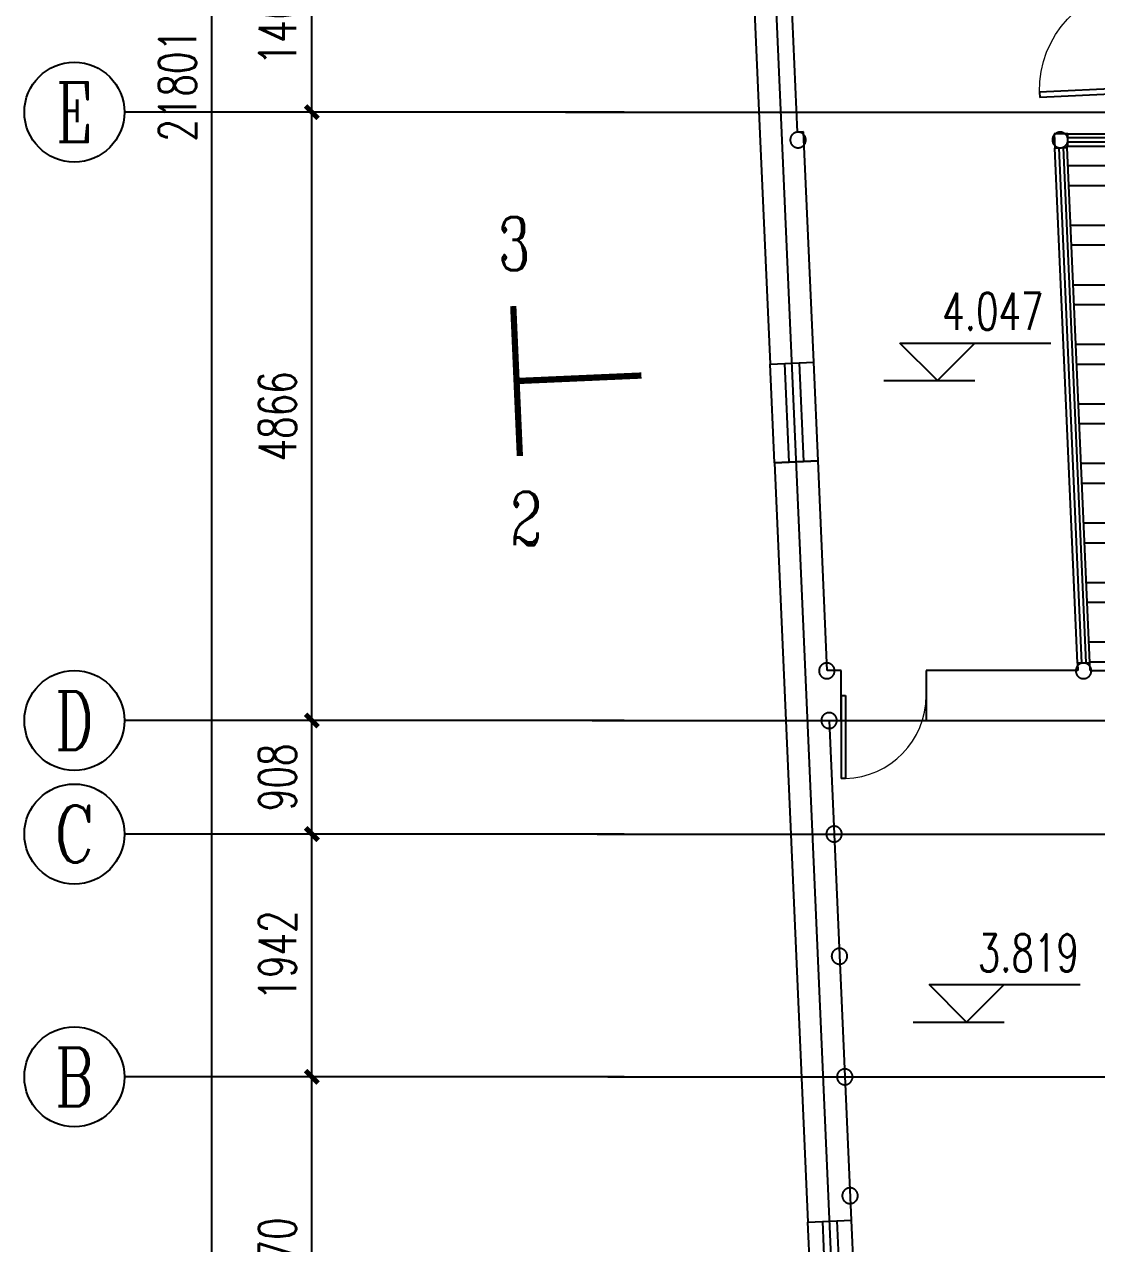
# Model space of a CAD drawing. Extents: x -20250 to 331240, y -699 to 63168.
# Drawn here: x 100229 to 108808, y 36273 to 46025 of the extents above; entities that cross this region are included whole.
import ezdxf
from ezdxf.enums import TextEntityAlignment as Align

# ---------------------------------------------------------------- set-up
doc = ezdxf.new("R2010")
doc.units = 0
doc.header["$LTSCALE"] = 1000
doc.header["$MEASUREMENT"] = 0
for name, color, linetype in [('AXIS', 3, 'Continuous'), ('AXIS_TEXT', 7, 'Continuous'), ('DIM_ELEV', 3, 'Continuous'), ('DIM_SYMB', 3, 'Continuous'), ('DOTE', 1, 'Continuous'), ('PUB_HATCH', 8, 'Continuous'), ('PUB_TEXT', 7, 'Continuous'), ('WALL', 9, 'Continuous'), ('WINDOW', 4, 'Continuous'), ('柱子', 9, 'Continuous')]:
    doc.layers.add(name, color=color, linetype=linetype)
doc.styles.add('_TCH_AXIS', font='COMPLEX', dxfattribs={"bigfont": 'GBCBIG'})
doc.styles.add('_TCH_DIM', font='SIMPLEX', dxfattribs={"bigfont": 'GBCBIG'})
doc.styles.add('_TCH_DIM_T3', font='SIMPLEX', dxfattribs={"width": 0.705882, "bigfont": 'GBCBIG'})
doc.styles.add('_TCH_LABEL', font='COMPLEX', dxfattribs={"bigfont": 'GBCBIG'})
doc.styles.add('COMPLEX', font='COMPLEX')
doc.dimstyles.new('_TCH_ARCH&&100', dxfattribs={"dimtxt": 297.5, "dimasz": 100, "dimexe": 250, "dimexo": 300, "dimgap": 126.25, "dimtad": 1, "dimdec": 0, "dimzin": 0, "dimdsep": 46, "dimtxsty": '_TCH_DIM_T3', "dimblk": 'ARCHTICK', "dimcen": 0.09, "dimclrt": 7, "dimazin": 2, "dimtfac": 1, "dimtdec": 0, "dimtix": 1, "dimtmove": 2, "dimatfit": 3, "dimfxl": 1, "dimtolj": 1, "dimtzin": 0, "dimarcsym": 0})

# ---------------------------------------------------------------- blocks, each defined once
blk = doc.blocks.new('_ArchTick')
at = {"color": 0, "linetype": 'ByBlock', "const_width": 0.4}
blk.add_lwpolyline([(-0.5, -0.5), (0.5, 0.5)], dxfattribs=at)
blk = doc.blocks.new('*D177')
at = {"layer": 'AXIS', "color": 0, "lineweight": -2, "transparency": 16777216}
for p, q in [((104729.2, 37606.6), (102279.2, 37606.6)), ((102529.2, 34636.9), (102529.2, 37606.6)), ((104729.2, 34636.9), (102279.2, 34636.9))]:
    blk.add_line(p, q, dxfattribs=at)
at = {"layer": 'Defpoints', "color": 0, "transparency": 16777216}
for p in [(102529.2, 37606.6), (105029.2, 37606.6), (105029.2, 34636.9)]:
    blk.add_point(p, dxfattribs=at)
at = {"layer": 'AXIS', "color": 0, "lineweight": -2, "transparency": 16777216, "xscale": 100, "yscale": 100, "zscale": 100}
for p, rotation in [((102529.2, 37606.6), 90), ((102529.2, 34636.9), 270)]:
    blk.add_blockref('_ArchTick', p, dxfattribs=dict(at, rotation=rotation))
at = {"layer": 'AXIS', "color": 7, "transparency": 16777216, "insert": (102254.2, 36121.7), "char_height": 297.5, "attachment_point": 5, "rotation": 90, "style": '_TCH_DIM_T3'}
blk.add_mtext('\\A1;2970', dxfattribs=at)
blk = doc.blocks.new('*D178')
at = {"layer": 'AXIS', "color": 0, "lineweight": -2, "transparency": 16777216}
for p, q in [((104729.2, 39549), (102279.2, 39549)), ((102529.2, 37606.6), (102529.2, 39549)), ((104729.2, 37606.6), (102279.2, 37606.6))]:
    blk.add_line(p, q, dxfattribs=at)
at = {"layer": 'Defpoints', "color": 0, "transparency": 16777216}
for p in [(102529.2, 39549), (105029.2, 39549), (105029.2, 37606.6)]:
    blk.add_point(p, dxfattribs=at)
at = {"layer": 'AXIS', "color": 0, "lineweight": -2, "transparency": 16777216, "xscale": 100, "yscale": 100, "zscale": 100}
for p, rotation in [((102529.2, 39549), 90), ((102529.2, 37606.6), 270)]:
    blk.add_blockref('_ArchTick', p, dxfattribs=dict(at, rotation=rotation))
at = {"layer": 'AXIS', "color": 7, "transparency": 16777216, "insert": (102254.2, 38577.8), "char_height": 297.5, "attachment_point": 5, "rotation": 90, "style": '_TCH_DIM_T3'}
blk.add_mtext('\\A1;1942', dxfattribs=at)
blk = doc.blocks.new('*D179')
at = {"layer": 'AXIS', "color": 0, "lineweight": -2, "transparency": 16777216}
for p, q in [((104729.2, 40456.7), (102279.2, 40456.7)), ((102529.2, 39549), (102529.2, 40456.7)), ((104729.2, 39549), (102279.2, 39549))]:
    blk.add_line(p, q, dxfattribs=at)
at = {"layer": 'Defpoints', "color": 0, "transparency": 16777216}
for p in [(102529.2, 40456.7), (105029.2, 40456.7), (105029.2, 39549)]:
    blk.add_point(p, dxfattribs=at)
at = {"layer": 'AXIS', "color": 0, "lineweight": -2, "transparency": 16777216, "xscale": 100, "yscale": 100, "zscale": 100}
for p, rotation in [((102529.2, 40456.7), 90), ((102529.2, 39549), 270)]:
    blk.add_blockref('_ArchTick', p, dxfattribs=dict(at, rotation=rotation))
at = {"layer": 'AXIS', "color": 7, "transparency": 16777216, "insert": (102254.2, 40002.8), "char_height": 297.5, "attachment_point": 5, "rotation": 90, "style": '_TCH_DIM_T3'}
blk.add_mtext('\\A1;908', dxfattribs=at)
blk = doc.blocks.new('*D180')
at = {"layer": 'AXIS', "color": 0, "lineweight": -2, "transparency": 16777216}
for p, q in [((104729.2, 45322.7), (102279.2, 45322.7)), ((102529.2, 40456.7), (102529.2, 45322.7)), ((104729.2, 40456.7), (102279.2, 40456.7))]:
    blk.add_line(p, q, dxfattribs=at)
at = {"layer": 'Defpoints', "color": 0, "transparency": 16777216}
for p in [(102529.2, 45322.7), (105029.2, 45322.7), (105029.2, 40456.7)]:
    blk.add_point(p, dxfattribs=at)
at = {"layer": 'AXIS', "color": 0, "lineweight": -2, "transparency": 16777216, "xscale": 100, "yscale": 100, "zscale": 100}
for p, rotation in [((102529.2, 45322.7), 90), ((102529.2, 40456.7), 270)]:
    blk.add_blockref('_ArchTick', p, dxfattribs=dict(at, rotation=rotation))
at = {"layer": 'AXIS', "color": 7, "transparency": 16777216, "insert": (102254.2, 42889.7), "char_height": 297.5, "attachment_point": 5, "rotation": 90, "style": '_TCH_DIM_T3'}
blk.add_mtext('\\A1;4866', dxfattribs=at)
blk = doc.blocks.new('*D181')
at = {"layer": 'AXIS', "color": 0, "lineweight": -2, "transparency": 16777216}
for p, q in [((104729.2, 46791.6), (102279.2, 46791.6)), ((102529.2, 45322.7), (102529.2, 46791.6)), ((104729.2, 45322.7), (102279.2, 45322.7))]:
    blk.add_line(p, q, dxfattribs=at)
at = {"layer": 'Defpoints', "color": 0, "transparency": 16777216}
for p in [(102529.2, 46791.6), (105029.2, 46791.6), (105029.2, 45322.7)]:
    blk.add_point(p, dxfattribs=at)
at = {"layer": 'AXIS', "color": 0, "lineweight": -2, "transparency": 16777216, "xscale": 100, "yscale": 100, "zscale": 100}
for p, rotation in [((102529.2, 46791.6), 90), ((102529.2, 45322.7), 270)]:
    blk.add_blockref('_ArchTick', p, dxfattribs=dict(at, rotation=rotation))
at = {"layer": 'AXIS', "color": 7, "transparency": 16777216, "insert": (102254.2, 46057.1), "char_height": 297.5, "attachment_point": 5, "rotation": 90, "style": '_TCH_DIM_T3'}
blk.add_mtext('\\A1;1469', dxfattribs=at)
blk = doc.blocks.new('*D186')
at = {"layer": 'AXIS', "color": 0, "lineweight": -2, "transparency": 16777216}
for p, q in [((104729.2, 56437.5), (101479.2, 56437.5)), ((101729.2, 34636.9), (101729.2, 56437.5)), ((104729.2, 34636.9), (101479.2, 34636.9))]:
    blk.add_line(p, q, dxfattribs=at)
at = {"layer": 'Defpoints', "color": 0, "transparency": 16777216}
for p in [(101729.2, 56437.5), (105029.2, 56437.5), (105029.2, 34636.9)]:
    blk.add_point(p, dxfattribs=at)
at = {"layer": 'AXIS', "color": 0, "lineweight": -2, "transparency": 16777216, "xscale": 100, "yscale": 100, "zscale": 100}
for p, rotation in [((101729.2, 56437.5), 90), ((101729.2, 34636.9), 270)]:
    blk.add_blockref('_ArchTick', p, dxfattribs=dict(at, rotation=rotation))
at = {"layer": 'AXIS', "color": 7, "transparency": 16777216, "insert": (101454.2, 45537.2), "char_height": 297.5, "attachment_point": 5, "rotation": 90, "style": '_TCH_DIM_T3'}
blk.add_mtext('\\A1;21801', dxfattribs=at)
blk = doc.blocks.new('$TCHSYS$WIN2D')
for p, q in [((-0.5, 0.5), (0.5, 0.5)), ((-0.5, 0.5), (-0.5, -0.5)), ((0.5, 0.5), (0.5, -0.5)), ((0.5, 0.1667), (-0.5, 0.1667)), ((0.5, -0.1667), (-0.5, -0.1667)), ((-0.5, -0.5), (0.5, -0.5))]:
    blk.add_line(p, q)
blk = doc.blocks.new('$DorLib2D$00000001')
for p, q in [((0.45, 0.975), (0.5, 0.975)), ((0.45, 0), (0.45, 0.975)), ((0.5, 0), (0.5, 0.975)), ((0.5, 0), (0.45, 0))]:
    blk.add_line(p, q)
at = {"lineweight": 13}
blk.add_arc((0.475, 0), 0.975, 91.4693, 180, dxfattribs=at)
blk = doc.blocks.new('_AXISO')
blk.add_circle((0, 0), 0.5)
at = {"layer": 'AXIS_TEXT', "style": 'COMPLEX', "width": 1.041667}
blk.add_attdef('A', text='', height=0.56, dxfattribs=at).set_placement((-0.25, -0.28), (0.25, -0.28), align=Align.FIT)

msp = doc.modelspace()

# ---------------------------------------------------------------- hatches: boundary and pattern name
at = {"layer": 'PUB_HATCH'}
h = msp.add_hatch(dxfattribs=at)
h.set_pattern_fill('ANSI32', color=256, scale=100, angle=-45, style=0)
h.set_pattern_definition([(0, (-82879.8, 80613.8), (-3e-14, 476.25), []), (0, (-82721.06, 80455.03), (-3e-14, 476.25), [])])
h.paths.add_polyline_path([(109562.2, 45049.8), (109256.6, 45049.8), (109247.4, 45049.8), (109131.6, 45049.8), (108579.1, 45049.8), (108572.8, 45049.8), (108573.2, 45040.4), (108754.9, 40919.2), (108756.3, 40888.4), (108760.2, 40881.6), (108763.6, 40873), (108765.7, 40863.9), (108766.3, 40855.9), (109005, 40855.9), (109005, 40955.9), (108970.7, 41938.3), (109699.1, 41938.3), (109699.3, 41940.5)])

# ---------------------------------------------------------------- linework, layer by layer
at = {"layer": 'AXIS'}
for p, q in [((105029.2, 45322.7), (101029.2, 45322.7)), ((105029.2, 40456.7), (101029.2, 40456.7)), ((105029.2, 39549), (101029.2, 39549)), ((105029.2, 37606.6), (101029.2, 37606.6))]:
    msp.add_line(p, q, dxfattribs=at)
at = {"layer": 'DIM_ELEV'}
for p, q in [((107534.3, 43175.6), (107234.3, 43475.6)), ((107234.3, 43475.6), (108442.8, 43475.6)), ((107534.3, 43175.6), (107834.3, 43475.6)), ((107106, 43175.6), (107834.3, 43175.6)), ((107768.2, 38044.4), (107468.2, 38344.4)), ((107468.2, 38344.4), (108676.7, 38344.4)), ((107768.2, 38044.4), (108068.2, 38344.4)), ((107339.9, 38044.4), (108068.2, 38044.4))]:
    msp.add_line(p, q, dxfattribs=at)
at = {"layer": 'DIM_SYMB', "const_width": 50}
for points in [[(105166.3, 43216.2), (104167.2, 43172.1), (104140.8, 43771.5)], [(104193.7, 42572.8), (104167.2, 43172.2), (105166.3, 43216.2)]]:
    msp.add_lwpolyline(points, dxfattribs=at)
at = {"layer": 'DOTE'}
for p, q in [((106796.2, 33644.6), (105944.7, 52956.3)), ((104558.1, 45322.7, 0), (116514.4, 45322.7, 0)), ((104772.6, 40456.7, 0), (116729, 40456.7, 0)), ((104812.6, 39549, 0), (116769, 39549, 0)), ((104898.3, 37606.6, 0), (116854.6, 37606.6, 0))]:
    msp.add_line(p, q, dxfattribs=at)
at = {"layer": 'WALL'}
for p, q in [((106043.6, 46741.6), (106113.8, 45149.8)), ((106343.9, 46741.6), (106413.5, 45163.1)), ((106463.4, 45165.3), (106413.5, 45163.1)), ((106544.6, 43323.5), (106463.4, 45165.3)), ((106113.8, 45149.8), (106113.8, 45149.8)), ((106113.8, 45149.8), (106195, 43308.1)), ((108468.3, 45149.8), (108473.3, 45036)), ((108579.1, 45149.8), (108468.3, 45149.8)), ((108579.1, 45049.8), (108579.1, 45149.8)), ((108473.3, 45036), (108573.2, 45040.4)), ((108573.2, 45040.4), (108572.8, 45049.8)), ((108572.8, 45049.8), (108579.1, 45049.8)), ((106195, 43308.1), (106544.6, 43323.5)), ((106579.5, 42533.1), (106229.8, 42517.7)), ((106229.8, 42517.7), (106320.7, 40455.9)), ((106653.4, 40855.9), (106579.5, 42533.1)), ((108754.9, 40919.2), (108655, 40914.8)), ((108655, 40914.8), (108657.6, 40855.9)), ((108757.7, 40855.9), (108754.9, 40919.2)), ((106764.3, 40855.9), (106653.4, 40855.9)), ((106764.3, 40455.9), (106764.3, 40855.9)), ((108657.6, 40855.9), (107444, 40855.9)), ((107444, 40855.9), (107444, 40455.9)), ((108757.7, 40855.9), (109005, 40855.9)), ((106320.7, 40455.9), (106497.6, 36444.9)), ((106671.1, 40455.9), (106764.3, 40455.9)), ((106847.3, 36460.3), (106671.1, 40455.9)), ((107444, 40455.9), (108675.3, 40455.9)), ((108675.3, 40455.9), (109005, 40455.9)), ((106497.6, 36444.9), (106847.3, 36460.3))]:
    msp.add_line(p, q, dxfattribs=at)
at = {"layer": '柱子'}
for points in [[(106481.7, 45100.4, 0), (106481.6, 45103.6, 0), (106481.4, 45106.8, 0), (106481, 45109.9, 0), (106480.4, 45113, 0), (106479.7, 45116, 0), (106478.9, 45119, 0), (106477.9, 45121.9, 0), (106476.8, 45124.7, 0), (106475.5, 45127.5, 0), (106474.2, 45130.2, 0), (106472.7, 45132.8, 0), (106471, 45135.4, 0), (106469.3, 45137.8, 0), (106467.4, 45140.2, 0), (106465.5, 45142.5, 0), (106463.4, 45144.6, 0), (106461.2, 45146.7, 0), (106458.9, 45148.7, 0), (106456.6, 45150.5, 0), (106454.1, 45152.3, 0), (106451.6, 45153.9, 0), (106449, 45155.4, 0), (106446.3, 45156.8, 0), (106443.5, 45158, 0), (106440.7, 45159.2, 0), (106437.8, 45160.2, 0), (106434.8, 45161, 0), (106431.8, 45161.7, 0), (106428.7, 45162.2, 0), (106425.6, 45162.6, 0), (106422.4, 45162.9, 0), (106419.2, 45163, 0), (106416, 45162.9, 0), (106412.8, 45162.6, 0), (106409.7, 45162.2, 0), (106406.6, 45161.7, 0), (106403.6, 45161, 0), (106400.6, 45160.2, 0), (106397.7, 45159.2, 0), (106394.8, 45158, 0), (106392.1, 45156.8, 0), (106389.4, 45155.4, 0), (106386.8, 45153.9, 0), (106384.2, 45152.3, 0), (106381.8, 45150.5, 0), (106379.4, 45148.7, 0), (106377.1, 45146.7, 0), (106375, 45144.6, 0), (106372.9, 45142.5, 0), (106370.9, 45140.2, 0), (106369.1, 45137.8, 0), (106367.3, 45135.4, 0), (106365.7, 45132.8, 0), (106364.2, 45130.2, 0), (106362.8, 45127.5, 0), (106361.6, 45124.7, 0), (106360.4, 45121.9, 0), (106359.5, 45119, 0), (106358.6, 45116, 0), (106357.9, 45113, 0), (106357.4, 45109.9, 0), (106357, 45106.8, 0), (106356.7, 45103.6, 0), (106356.6, 45100.4, 0), (106356.7, 45097.2, 0), (106357, 45094, 0), (106357.4, 45090.9, 0), (106357.9, 45087.8, 0), (106358.6, 45084.8, 0), (106359.5, 45081.8, 0), (106360.4, 45078.9, 0), (106361.6, 45076.1, 0), (106362.8, 45073.3, 0), (106364.2, 45070.6, 0), (106365.7, 45068, 0), (106367.3, 45065.5, 0), (106369.1, 45063, 0), (106370.9, 45060.7, 0), (106372.9, 45058.4, 0), (106375, 45056.2, 0), (106377.1, 45054.1, 0), (106379.4, 45052.2, 0), (106381.8, 45050.3, 0), (106384.2, 45048.6, 0), (106386.8, 45046.9, 0), (106389.4, 45045.4, 0), (106392.1, 45044.1, 0), (106394.8, 45042.8, 0), (106397.7, 45041.7, 0), (106400.6, 45040.7, 0), (106403.6, 45039.8, 0), (106406.6, 45039.2, 0), (106409.7, 45038.6, 0), (106412.8, 45038.2, 0), (106416, 45038, 0), (106419.2, 45037.9, 0), (106422.4, 45038, 0), (106425.6, 45038.2, 0), (106428.7, 45038.6, 0), (106431.8, 45039.2, 0), (106434.8, 45039.8, 0), (106437.8, 45040.7, 0), (106440.7, 45041.7, 0), (106443.5, 45042.8, 0), (106446.3, 45044.1, 0), (106449, 45045.4, 0), (106451.6, 45046.9, 0), (106454.1, 45048.6, 0), (106456.6, 45050.3, 0), (106458.9, 45052.2, 0), (106461.2, 45054.1, 0), (106463.4, 45056.2, 0), (106465.5, 45058.4, 0), (106467.4, 45060.7, 0), (106469.3, 45063, 0), (106471, 45065.5, 0), (106472.7, 45068, 0), (106474.2, 45070.6, 0), (106475.5, 45073.3, 0), (106476.8, 45076.1, 0), (106477.9, 45078.9, 0), (106478.9, 45081.8, 0), (106479.7, 45084.8, 0), (106480.4, 45087.8, 0), (106481, 45090.9, 0), (106481.4, 45094, 0), (106481.6, 45097.2, 0)], [(108579.1, 45100.4, 0), (108579, 45103.6, 0), (108578.7, 45106.8, 0), (108578.3, 45109.9, 0), (108577.8, 45113, 0), (108577.1, 45116, 0), (108576.2, 45119, 0), (108575.3, 45121.9, 0), (108574.1, 45124.7, 0), (108572.9, 45127.5, 0), (108571.5, 45130.2, 0), (108570, 45132.8, 0), (108568.4, 45135.4, 0), (108566.6, 45137.8, 0), (108564.8, 45140.2, 0), (108562.8, 45142.5, 0), (108560.7, 45144.6, 0), (108558.6, 45146.7, 0), (108556.3, 45148.7, 0), (108553.9, 45150.5, 0), (108551.5, 45152.3, 0), (108548.9, 45153.9, 0), (108546.3, 45155.4, 0), (108543.6, 45156.8, 0), (108540.9, 45158, 0), (108538, 45159.2, 0), (108535.1, 45160.2, 0), (108532.1, 45161, 0), (108529.1, 45161.7, 0), (108526, 45162.2, 0), (108522.9, 45162.6, 0), (108519.7, 45162.9, 0), (108516.5, 45163, 0), (108513.3, 45162.9, 0), (108510.1, 45162.6, 0), (108507, 45162.2, 0), (108503.9, 45161.7, 0), (108500.9, 45161, 0), (108497.9, 45160.2, 0), (108495, 45159.2, 0), (108492.2, 45158, 0), (108489.4, 45156.8, 0), (108486.7, 45155.4, 0), (108484.1, 45153.9, 0), (108481.6, 45152.3, 0), (108479.1, 45150.5, 0), (108476.8, 45148.7, 0), (108474.5, 45146.7, 0), (108472.3, 45144.6, 0), (108470.2, 45142.5, 0), (108468.3, 45140.2, 0), (108466.4, 45137.8, 0), (108464.7, 45135.4, 0), (108463, 45132.8, 0), (108461.5, 45130.2, 0), (108460.2, 45127.5, 0), (108458.9, 45124.7, 0), (108457.8, 45121.9, 0), (108456.8, 45119, 0), (108456, 45116, 0), (108455.3, 45113, 0), (108454.7, 45109.9, 0), (108454.3, 45106.8, 0), (108454.1, 45103.6, 0), (108454, 45100.4, 0), (108454.1, 45097.2, 0), (108454.3, 45094, 0), (108454.7, 45090.9, 0), (108455.3, 45087.8, 0), (108456, 45084.8, 0), (108456.8, 45081.8, 0), (108457.8, 45078.9, 0), (108458.9, 45076.1, 0), (108460.2, 45073.3, 0), (108461.5, 45070.6, 0), (108463, 45068, 0), (108464.7, 45065.5, 0), (108466.4, 45063, 0), (108468.3, 45060.7, 0), (108470.2, 45058.4, 0), (108472.3, 45056.2, 0), (108474.5, 45054.1, 0), (108476.8, 45052.2, 0), (108479.1, 45050.3, 0), (108481.6, 45048.6, 0), (108484.1, 45046.9, 0), (108486.7, 45045.4, 0), (108489.4, 45044.1, 0), (108492.2, 45042.8, 0), (108495, 45041.7, 0), (108497.9, 45040.7, 0), (108500.9, 45039.8, 0), (108503.9, 45039.2, 0), (108507, 45038.6, 0), (108510.1, 45038.2, 0), (108513.3, 45038, 0), (108516.5, 45037.9, 0), (108519.7, 45038, 0), (108522.9, 45038.2, 0), (108526, 45038.6, 0), (108529.1, 45039.2, 0), (108532.1, 45039.8, 0), (108535.1, 45040.7, 0), (108538, 45041.7, 0), (108540.9, 45042.8, 0), (108543.6, 45044.1, 0), (108546.3, 45045.4, 0), (108548.9, 45046.9, 0), (108551.5, 45048.6, 0), (108553.9, 45050.3, 0), (108556.3, 45052.2, 0), (108558.6, 45054.1, 0), (108560.7, 45056.2, 0), (108562.8, 45058.4, 0), (108564.8, 45060.7, 0), (108566.6, 45063, 0), (108568.4, 45065.5, 0), (108570, 45068, 0), (108571.5, 45070.6, 0), (108572.9, 45073.3, 0), (108574.1, 45076.1, 0), (108575.3, 45078.9, 0), (108576.2, 45081.8, 0), (108577.1, 45084.8, 0), (108577.8, 45087.8, 0), (108578.3, 45090.9, 0), (108578.7, 45094, 0), (108579, 45097.2, 0)], [(106712.2, 40854.4, 0), (106712.1, 40857.6, 0), (106711.9, 40860.8, 0), (106711.5, 40863.9, 0), (106710.9, 40867, 0), (106710.2, 40870, 0), (106709.4, 40873, 0), (106708.4, 40875.9, 0), (106707.3, 40878.7, 0), (106706, 40881.5, 0), (106704.7, 40884.2, 0), (106703.1, 40886.8, 0), (106701.5, 40889.3, 0), (106699.8, 40891.8, 0), (106697.9, 40894.2, 0), (106695.9, 40896.4, 0), (106693.9, 40898.6, 0), (106691.7, 40900.7, 0), (106689.4, 40902.6, 0), (106687.1, 40904.5, 0), (106684.6, 40906.2, 0), (106682.1, 40907.8, 0), (106679.5, 40909.4, 0), (106676.8, 40910.7, 0), (106674, 40912, 0), (106671.2, 40913.1, 0), (106668.3, 40914.1, 0), (106665.3, 40914.9, 0), (106662.3, 40915.7, 0), (106659.2, 40916.2, 0), (106656.1, 40916.6, 0), (106652.9, 40916.8, 0), (106649.7, 40916.9, 0), (106646.5, 40916.8, 0), (106643.3, 40916.6, 0), (106640.1, 40916.2, 0), (106637.1, 40915.7, 0), (106634, 40914.9, 0), (106631.1, 40914.1, 0), (106628.2, 40913.1, 0), (106625.3, 40912, 0), (106622.6, 40910.7, 0), (106619.9, 40909.4, 0), (106617.2, 40907.8, 0), (106614.7, 40906.2, 0), (106612.3, 40904.5, 0), (106609.9, 40902.6, 0), (106607.6, 40900.7, 0), (106605.5, 40898.6, 0), (106603.4, 40896.4, 0), (106601.4, 40894.2, 0), (106599.6, 40891.8, 0), (106597.8, 40889.3, 0), (106596.2, 40886.8, 0), (106594.7, 40884.2, 0), (106593.3, 40881.5, 0), (106592, 40878.7, 0), (106590.9, 40875.9, 0), (106589.9, 40873, 0), (106589.1, 40870, 0), (106588.4, 40867, 0), (106587.8, 40863.9, 0), (106587.4, 40860.8, 0), (106587.2, 40857.6, 0), (106587.1, 40854.4, 0), (106587.2, 40851.2, 0), (106587.4, 40848, 0), (106587.8, 40844.9, 0), (106588.4, 40841.8, 0), (106589.1, 40838.7, 0), (106589.9, 40835.8, 0), (106590.9, 40832.9, 0), (106592, 40830, 0), (106593.3, 40827.3, 0), (106594.7, 40824.6, 0), (106596.2, 40822, 0), (106597.8, 40819.4, 0), (106599.6, 40817, 0), (106601.4, 40814.6, 0), (106603.4, 40812.3, 0), (106605.5, 40810.2, 0), (106607.6, 40808.1, 0), (106609.9, 40806.1, 0), (106612.3, 40804.3, 0), (106614.7, 40802.5, 0), (106617.2, 40800.9, 0), (106619.9, 40799.4, 0), (106622.6, 40798, 0), (106625.3, 40796.7, 0), (106628.2, 40795.6, 0), (106631.1, 40794.7, 0), (106634, 40793.8, 0), (106637.1, 40793.1, 0), (106640.1, 40792.6, 0), (106643.3, 40792.2, 0), (106646.5, 40791.9, 0), (106649.7, 40791.8, 0), (106652.9, 40791.9, 0), (106656.1, 40792.2, 0), (106659.2, 40792.6, 0), (106662.3, 40793.1, 0), (106665.3, 40793.8, 0), (106668.3, 40794.7, 0), (106671.2, 40795.6, 0), (106674, 40796.7, 0), (106676.8, 40798, 0), (106679.5, 40799.4, 0), (106682.1, 40800.9, 0), (106684.6, 40802.5, 0), (106687.1, 40804.3, 0), (106689.4, 40806.1, 0), (106691.7, 40808.1, 0), (106693.9, 40810.2, 0), (106695.9, 40812.3, 0), (106697.9, 40814.6, 0), (106699.8, 40817, 0), (106701.5, 40819.4, 0), (106703.1, 40822, 0), (106704.7, 40824.6, 0), (106706, 40827.3, 0), (106707.3, 40830, 0), (106708.4, 40832.9, 0), (106709.4, 40835.8, 0), (106710.2, 40838.7, 0), (106710.9, 40841.8, 0), (106711.5, 40844.8, 0), (106711.9, 40848, 0), (106712.1, 40851.2, 0)], [(108766.3, 40854.4, 0), (108766.2, 40857.6, 0), (108766, 40860.8, 0), (108765.6, 40863.9, 0), (108765, 40867, 0), (108764.3, 40870, 0), (108763.5, 40873, 0), (108762.5, 40875.9, 0), (108761.4, 40878.7, 0), (108760.1, 40881.5, 0), (108758.7, 40884.2, 0), (108757.2, 40886.8, 0), (108755.6, 40889.3, 0), (108753.8, 40891.8, 0), (108752, 40894.2, 0), (108750, 40896.4, 0), (108748, 40898.6, 0), (108745.8, 40900.7, 0), (108743.5, 40902.6, 0), (108741.1, 40904.5, 0), (108738.7, 40906.2, 0), (108736.2, 40907.8, 0), (108733.5, 40909.4, 0), (108730.8, 40910.7, 0), (108728.1, 40912, 0), (108725.2, 40913.1, 0), (108722.3, 40914.1, 0), (108719.4, 40914.9, 0), (108716.3, 40915.7, 0), (108713.3, 40916.2, 0), (108710.1, 40916.6, 0), (108707, 40916.8, 0), (108703.7, 40916.9, 0), (108700.5, 40916.8, 0), (108697.4, 40916.6, 0), (108694.2, 40916.2, 0), (108691.1, 40915.7, 0), (108688.1, 40914.9, 0), (108685.2, 40914.1, 0), (108682.2, 40913.1, 0), (108679.4, 40912, 0), (108676.6, 40910.7, 0), (108673.9, 40909.4, 0), (108671.3, 40907.8, 0), (108668.8, 40906.2, 0), (108666.3, 40904.5, 0), (108664, 40902.6, 0), (108661.7, 40900.7, 0), (108659.5, 40898.6, 0), (108657.5, 40896.4, 0), (108655.5, 40894.2, 0), (108653.6, 40891.8, 0), (108651.9, 40889.3, 0), (108650.3, 40886.8, 0), (108648.8, 40884.2, 0), (108647.4, 40881.5, 0), (108646.1, 40878.7, 0), (108645, 40875.9, 0), (108644, 40873, 0), (108643.2, 40870, 0), (108642.5, 40867, 0), (108641.9, 40863.9, 0), (108641.5, 40860.8, 0), (108641.3, 40857.6, 0), (108641.2, 40854.4, 0), (108641.3, 40851.2, 0), (108641.5, 40848, 0), (108641.9, 40844.9, 0), (108642.5, 40841.8, 0), (108643.2, 40838.7, 0), (108644, 40835.8, 0), (108645, 40832.9, 0), (108646.1, 40830, 0), (108647.4, 40827.3, 0), (108648.8, 40824.6, 0), (108650.3, 40822, 0), (108651.9, 40819.4, 0), (108653.6, 40817, 0), (108655.5, 40814.6, 0), (108657.5, 40812.3, 0), (108659.5, 40810.2, 0), (108661.7, 40808.1, 0), (108664, 40806.1, 0), (108666.3, 40804.3, 0), (108668.8, 40802.5, 0), (108671.3, 40800.9, 0), (108673.9, 40799.4, 0), (108676.6, 40798, 0), (108679.4, 40796.7, 0), (108682.2, 40795.6, 0), (108685.2, 40794.7, 0), (108688.1, 40793.8, 0), (108691.1, 40793.1, 0), (108694.2, 40792.6, 0), (108697.4, 40792.2, 0), (108700.5, 40791.9, 0), (108703.7, 40791.8, 0), (108707, 40791.9, 0), (108710.1, 40792.2, 0), (108713.3, 40792.6, 0), (108716.3, 40793.1, 0), (108719.4, 40793.8, 0), (108722.3, 40794.7, 0), (108725.2, 40795.6, 0), (108728.1, 40796.7, 0), (108730.8, 40798, 0), (108733.5, 40799.4, 0), (108736.2, 40800.9, 0), (108738.7, 40802.5, 0), (108741.1, 40804.3, 0), (108743.5, 40806.1, 0), (108745.8, 40808.1, 0), (108748, 40810.2, 0), (108750, 40812.3, 0), (108752, 40814.6, 0), (108753.8, 40817, 0), (108755.6, 40819.4, 0), (108757.2, 40822, 0), (108758.7, 40824.6, 0), (108760.1, 40827.3, 0), (108761.4, 40830, 0), (108762.5, 40832.9, 0), (108763.5, 40835.8, 0), (108764.3, 40838.7, 0), (108765, 40841.8, 0), (108765.6, 40844.9, 0), (108766, 40848, 0), (108766.2, 40851.2, 0)], [(106730.1, 40456.7, 0), (106730, 40459.9, 0), (106729.8, 40463.1, 0), (106729.4, 40466.2, 0), (106728.8, 40469.3, 0), (106728.1, 40472.3, 0), (106727.3, 40475.3, 0), (106726.3, 40478.2, 0), (106725.2, 40481, 0), (106723.9, 40483.8, 0), (106722.5, 40486.5, 0), (106721, 40489.1, 0), (106719.4, 40491.7, 0), (106717.7, 40494.1, 0), (106715.8, 40496.5, 0), (106713.8, 40498.7, 0), (106711.8, 40500.9, 0), (106709.6, 40503, 0), (106707.3, 40504.9, 0), (106705, 40506.8, 0), (106702.5, 40508.6, 0), (106700, 40510.2, 0), (106697.4, 40511.7, 0), (106694.7, 40513.1, 0), (106691.9, 40514.3, 0), (106689, 40515.4, 0), (106686.1, 40516.4, 0), (106683.2, 40517.3, 0), (106680.2, 40518, 0), (106677.1, 40518.5, 0), (106673.9, 40518.9, 0), (106670.8, 40519.2, 0), (106667.6, 40519.2, 0), (106664.3, 40519.2, 0), (106661.2, 40518.9, 0), (106658, 40518.5, 0), (106655, 40518, 0), (106651.9, 40517.3, 0), (106649, 40516.4, 0), (106646.1, 40515.4, 0), (106643.2, 40514.3, 0), (106640.5, 40513.1, 0), (106637.8, 40511.7, 0), (106635.1, 40510.2, 0), (106632.6, 40508.6, 0), (106630.2, 40506.8, 0), (106627.8, 40504.9, 0), (106625.5, 40503, 0), (106623.3, 40500.9, 0), (106621.3, 40498.7, 0), (106619.3, 40496.5, 0), (106617.4, 40494.1, 0), (106615.7, 40491.7, 0), (106614.1, 40489.1, 0), (106612.6, 40486.5, 0), (106611.2, 40483.8, 0), (106609.9, 40481, 0), (106608.8, 40478.2, 0), (106607.8, 40475.3, 0), (106607, 40472.3, 0), (106606.3, 40469.3, 0), (106605.7, 40466.2, 0), (106605.3, 40463.1, 0), (106605.1, 40459.9, 0), (106605, 40456.7, 0), (106605.1, 40453.5, 0), (106605.3, 40450.3, 0), (106605.7, 40447.2, 0), (106606.3, 40444.1, 0), (106607, 40441.1, 0), (106607.8, 40438.1, 0), (106608.8, 40435.2, 0), (106609.9, 40432.4, 0), (106611.2, 40429.6, 0), (106612.6, 40426.9, 0), (106614.1, 40424.3, 0), (106615.7, 40421.7, 0), (106617.4, 40419.3, 0), (106619.3, 40416.9, 0), (106621.3, 40414.7, 0), (106623.3, 40412.5, 0), (106625.5, 40410.4, 0), (106627.8, 40408.4, 0), (106630.2, 40406.6, 0), (106632.6, 40404.8, 0), (106635.1, 40403.2, 0), (106637.8, 40401.7, 0), (106640.5, 40400.3, 0), (106643.2, 40399.1, 0), (106646.1, 40398, 0), (106649, 40397, 0), (106651.9, 40396.1, 0), (106655, 40395.4, 0), (106658, 40394.9, 0), (106661.2, 40394.5, 0), (106664.3, 40394.2, 0), (106667.6, 40394.2, 0), (106670.8, 40394.2, 0), (106673.9, 40394.5, 0), (106677.1, 40394.9, 0), (106680.2, 40395.4, 0), (106683.2, 40396.1, 0), (106686.1, 40397, 0), (106689, 40398, 0), (106691.9, 40399.1, 0), (106694.7, 40400.3, 0), (106697.4, 40401.7, 0), (106700, 40403.2, 0), (106702.5, 40404.8, 0), (106705, 40406.6, 0), (106707.3, 40408.4, 0), (106709.6, 40410.4, 0), (106711.8, 40412.5, 0), (106713.8, 40414.7, 0), (106715.8, 40416.9, 0), (106717.7, 40419.3, 0), (106719.4, 40421.7, 0), (106721, 40424.3, 0), (106722.5, 40426.9, 0), (106723.9, 40429.6, 0), (106725.2, 40432.4, 0), (106726.3, 40435.2, 0), (106727.3, 40438.1, 0), (106728.1, 40441.1, 0), (106728.8, 40444.1, 0), (106729.4, 40447.2, 0), (106729.8, 40450.3, 0), (106730, 40453.5, 0)], [(106770.1, 39549, 0), (106770, 39552.2, 0), (106769.8, 39555.4, 0), (106769.4, 39558.5, 0), (106768.8, 39561.6, 0), (106768.1, 39564.6, 0), (106767.3, 39567.6, 0), (106766.3, 39570.5, 0), (106765.2, 39573.3, 0), (106763.9, 39576.1, 0), (106762.6, 39578.8, 0), (106761.1, 39581.4, 0), (106759.4, 39583.9, 0), (106757.7, 39586.4, 0), (106755.8, 39588.7, 0), (106753.9, 39591, 0), (106751.8, 39593.2, 0), (106749.6, 39595.3, 0), (106747.3, 39597.2, 0), (106745, 39599.1, 0), (106742.5, 39600.8, 0), (106740, 39602.5, 0), (106737.4, 39604, 0), (106734.7, 39605.4, 0), (106731.9, 39606.6, 0), (106729.1, 39607.7, 0), (106726.2, 39608.7, 0), (106723.2, 39609.6, 0), (106720.2, 39610.2, 0), (106717.1, 39610.8, 0), (106714, 39611.2, 0), (106710.8, 39611.5, 0), (106707.6, 39611.5, 0), (106704.4, 39611.5, 0), (106701.2, 39611.2, 0), (106698.1, 39610.8, 0), (106695, 39610.2, 0), (106692, 39609.6, 0), (106689, 39608.7, 0), (106686.1, 39607.7, 0), (106683.2, 39606.6, 0), (106680.5, 39605.4, 0), (106677.8, 39604, 0), (106675.2, 39602.5, 0), (106672.6, 39600.8, 0), (106670.2, 39599.1, 0), (106667.8, 39597.2, 0), (106665.5, 39595.3, 0), (106663.4, 39593.2, 0), (106661.3, 39591, 0), (106659.3, 39588.7, 0), (106657.5, 39586.4, 0), (106655.7, 39583.9, 0), (106654.1, 39581.4, 0), (106652.6, 39578.8, 0), (106651.2, 39576.1, 0), (106650, 39573.3, 0), (106648.8, 39570.5, 0), (106647.9, 39567.6, 0), (106647, 39564.6, 0), (106646.3, 39561.6, 0), (106645.8, 39558.5, 0), (106645.4, 39555.4, 0), (106645.1, 39552.2, 0), (106645, 39549, 0), (106645.1, 39545.8, 0), (106645.4, 39542.6, 0), (106645.8, 39539.5, 0), (106646.3, 39536.4, 0), (106647, 39533.4, 0), (106647.9, 39530.4, 0), (106648.8, 39527.5, 0), (106650, 39524.7, 0), (106651.2, 39521.9, 0), (106652.6, 39519.2, 0), (106654.1, 39516.6, 0), (106655.7, 39514, 0), (106657.5, 39511.6, 0), (106659.3, 39509.2, 0), (106661.3, 39507, 0), (106663.4, 39504.8, 0), (106665.5, 39502.7, 0), (106667.8, 39500.7, 0), (106670.2, 39498.9, 0), (106672.6, 39497.2, 0), (106675.2, 39495.5, 0), (106677.8, 39494, 0), (106680.5, 39492.6, 0), (106683.2, 39491.4, 0), (106686.1, 39490.2, 0), (106689, 39489.3, 0), (106692, 39488.4, 0), (106695, 39487.7, 0), (106698.1, 39487.2, 0), (106701.2, 39486.8, 0), (106704.4, 39486.5, 0), (106707.6, 39486.5, 0), (106710.8, 39486.5, 0), (106714, 39486.8, 0), (106717.1, 39487.2, 0), (106720.2, 39487.7, 0), (106723.2, 39488.4, 0), (106726.2, 39489.3, 0), (106729.1, 39490.2, 0), (106731.9, 39491.4, 0), (106734.7, 39492.6, 0), (106737.4, 39494, 0), (106740, 39495.5, 0), (106742.5, 39497.2, 0), (106745, 39498.9, 0), (106747.3, 39500.7, 0), (106749.6, 39502.7, 0), (106751.8, 39504.8, 0), (106753.9, 39507, 0), (106755.8, 39509.2, 0), (106757.7, 39511.6, 0), (106759.4, 39514, 0), (106761.1, 39516.6, 0), (106762.6, 39519.2, 0), (106763.9, 39521.9, 0), (106765.2, 39524.7, 0), (106766.3, 39527.5, 0), (106767.3, 39530.4, 0), (106768.2, 39533.4, 0), (106768.8, 39536.4, 0), (106769.4, 39539.5, 0), (106769.8, 39542.6, 0), (106770, 39545.8, 0)], [(106813.2, 38571.6, 0), (106813.1, 38574.8, 0), (106812.9, 38578, 0), (106812.5, 38581.2, 0), (106811.9, 38584.2, 0), (106811.2, 38587.2, 0), (106810.4, 38590.2, 0), (106809.4, 38593.1, 0), (106808.3, 38596, 0), (106807, 38598.7, 0), (106805.7, 38601.4, 0), (106804.2, 38604, 0), (106802.5, 38606.6, 0), (106800.8, 38609, 0), (106798.9, 38611.4, 0), (106797, 38613.7, 0), (106794.9, 38615.8, 0), (106792.7, 38617.9, 0), (106790.4, 38619.9, 0), (106788.1, 38621.7, 0), (106785.6, 38623.5, 0), (106783.1, 38625.1, 0), (106780.5, 38626.6, 0), (106777.8, 38628, 0), (106775, 38629.2, 0), (106772.2, 38630.4, 0), (106769.3, 38631.3, 0), (106766.3, 38632.2, 0), (106763.3, 38632.9, 0), (106760.2, 38633.4, 0), (106757.1, 38633.8, 0), (106753.9, 38634.1, 0), (106750.7, 38634.2, 0), (106747.5, 38634.1, 0), (106744.3, 38633.8, 0), (106741.2, 38633.4, 0), (106738.1, 38632.9, 0), (106735.1, 38632.2, 0), (106732.1, 38631.3, 0), (106729.2, 38630.4, 0), (106726.3, 38629.2, 0), (106723.6, 38628, 0), (106720.9, 38626.6, 0), (106718.3, 38625.1, 0), (106715.7, 38623.5, 0), (106713.3, 38621.7, 0), (106710.9, 38619.9, 0), (106708.6, 38617.9, 0), (106706.5, 38615.8, 0), (106704.4, 38613.7, 0), (106702.4, 38611.4, 0), (106700.6, 38609, 0), (106698.8, 38606.6, 0), (106697.2, 38604, 0), (106695.7, 38601.4, 0), (106694.3, 38598.7, 0), (106693.1, 38596, 0), (106691.9, 38593.1, 0), (106690.9, 38590.2, 0), (106690.1, 38587.2, 0), (106689.4, 38584.2, 0), (106688.9, 38581.2, 0), (106688.5, 38578, 0), (106688.2, 38574.8, 0), (106688.1, 38571.6, 0), (106688.2, 38568.4, 0), (106688.5, 38565.2, 0), (106688.9, 38562.1, 0), (106689.4, 38559, 0), (106690.1, 38556, 0), (106690.9, 38553, 0), (106691.9, 38550.1, 0), (106693.1, 38547.3, 0), (106694.3, 38544.5, 0), (106695.7, 38541.8, 0), (106697.2, 38539.2, 0), (106698.8, 38536.7, 0), (106700.6, 38534.2, 0), (106702.4, 38531.8, 0), (106704.4, 38529.6, 0), (106706.5, 38527.4, 0), (106708.6, 38525.3, 0), (106710.9, 38523.4, 0), (106713.3, 38521.5, 0), (106715.7, 38519.8, 0), (106718.3, 38518.2, 0), (106720.9, 38516.6, 0), (106723.6, 38515.2, 0), (106726.3, 38514, 0), (106729.2, 38512.9, 0), (106732.1, 38511.9, 0), (106735.1, 38511.1, 0), (106738.1, 38510.3, 0), (106741.2, 38509.8, 0), (106744.3, 38509.4, 0), (106747.5, 38509.2, 0), (106750.7, 38509.1, 0), (106753.9, 38509.2, 0), (106757.1, 38509.4, 0), (106760.2, 38509.8, 0), (106763.3, 38510.3, 0), (106766.3, 38511.1, 0), (106769.3, 38511.9, 0), (106772.2, 38512.9, 0), (106775, 38514, 0), (106777.8, 38515.2, 0), (106780.5, 38516.6, 0), (106783.1, 38518.2, 0), (106785.6, 38519.8, 0), (106788.1, 38521.5, 0), (106790.4, 38523.4, 0), (106792.7, 38525.3, 0), (106794.9, 38527.4, 0), (106797, 38529.6, 0), (106798.9, 38531.8, 0), (106800.8, 38534.2, 0), (106802.5, 38536.7, 0), (106804.2, 38539.2, 0), (106805.7, 38541.8, 0), (106807, 38544.5, 0), (106808.3, 38547.3, 0), (106809.4, 38550.1, 0), (106810.4, 38553, 0), (106811.2, 38556, 0), (106811.9, 38559, 0), (106812.5, 38562.1, 0), (106812.9, 38565.2, 0), (106813.1, 38568.4, 0)], [(106855.8, 37606.6, 0), (106855.7, 37609.8, 0), (106855.4, 37613, 0), (106855, 37616.1, 0), (106854.5, 37619.2, 0), (106853.8, 37622.2, 0), (106853, 37625.2, 0), (106852, 37628.1, 0), (106850.8, 37630.9, 0), (106849.6, 37633.7, 0), (106848.2, 37636.4, 0), (106846.7, 37639, 0), (106845.1, 37641.5, 0), (106843.3, 37644, 0), (106841.5, 37646.3, 0), (106839.5, 37648.6, 0), (106837.4, 37650.8, 0), (106835.3, 37652.8, 0), (106833, 37654.8, 0), (106830.6, 37656.7, 0), (106828.2, 37658.4, 0), (106825.6, 37660.1, 0), (106823, 37661.6, 0), (106820.3, 37662.9, 0), (106817.6, 37664.2, 0), (106814.7, 37665.3, 0), (106811.8, 37666.3, 0), (106808.8, 37667.2, 0), (106805.8, 37667.8, 0), (106802.7, 37668.4, 0), (106799.6, 37668.8, 0), (106796.4, 37669, 0), (106793.2, 37669.1, 0), (106790, 37669, 0), (106786.8, 37668.8, 0), (106783.7, 37668.4, 0), (106780.6, 37667.8, 0), (106777.6, 37667.2, 0), (106774.6, 37666.3, 0), (106771.7, 37665.3, 0), (106768.9, 37664.2, 0), (106766.1, 37662.9, 0), (106763.4, 37661.6, 0), (106760.8, 37660.1, 0), (106758.3, 37658.4, 0), (106755.8, 37656.7, 0), (106753.5, 37654.8, 0), (106751.2, 37652.8, 0), (106749, 37650.8, 0), (106746.9, 37648.6, 0), (106745, 37646.3, 0), (106743.1, 37644, 0), (106741.4, 37641.5, 0), (106739.7, 37639, 0), (106738.2, 37636.4, 0), (106736.9, 37633.7, 0), (106735.6, 37630.9, 0), (106734.5, 37628.1, 0), (106733.5, 37625.2, 0), (106732.7, 37622.2, 0), (106732, 37619.2, 0), (106731.4, 37616.1, 0), (106731, 37613, 0), (106730.8, 37609.8, 0), (106730.7, 37606.6, 0), (106730.8, 37603.3, 0), (106731, 37600.2, 0), (106731.4, 37597.1, 0), (106732, 37594, 0), (106732.7, 37591, 0), (106733.5, 37588, 0), (106734.5, 37585.1, 0), (106735.6, 37582.2, 0), (106736.9, 37579.5, 0), (106738.2, 37576.8, 0), (106739.7, 37574.2, 0), (106741.4, 37571.6, 0), (106743.1, 37569.2, 0), (106745, 37566.8, 0), (106746.9, 37564.5, 0), (106749, 37562.4, 0), (106751.2, 37560.3, 0), (106753.5, 37558.3, 0), (106755.8, 37556.5, 0), (106758.3, 37554.7, 0), (106760.8, 37553.1, 0), (106763.4, 37551.6, 0), (106766.1, 37550.2, 0), (106768.9, 37549, 0), (106771.7, 37547.8, 0), (106774.6, 37546.8, 0), (106777.6, 37546, 0), (106780.6, 37545.3, 0), (106783.7, 37544.7, 0), (106786.8, 37544.3, 0), (106790, 37544.1, 0), (106793.2, 37544, 0), (106796.4, 37544.1, 0), (106799.6, 37544.3, 0), (106802.7, 37544.7, 0), (106805.8, 37545.3, 0), (106808.8, 37546, 0), (106811.8, 37546.8, 0), (106814.7, 37547.8, 0), (106817.6, 37549, 0), (106820.3, 37550.2, 0), (106823, 37551.6, 0), (106825.6, 37553.1, 0), (106828.2, 37554.7, 0), (106830.6, 37556.5, 0), (106833, 37558.3, 0), (106835.3, 37560.3, 0), (106837.4, 37562.4, 0), (106839.5, 37564.5, 0), (106841.5, 37566.8, 0), (106843.3, 37569.2, 0), (106845.1, 37571.6, 0), (106846.7, 37574.2, 0), (106848.2, 37576.8, 0), (106849.6, 37579.5, 0), (106850.8, 37582.2, 0), (106852, 37585.1, 0), (106853, 37588, 0), (106853.8, 37591, 0), (106854.5, 37594, 0), (106855, 37597.1, 0), (106855.4, 37600.2, 0), (106855.7, 37603.3, 0)], [(106897.7, 36656.2, 0), (106897.6, 36659.4, 0), (106897.4, 36662.6, 0), (106897, 36665.7, 0), (106896.4, 36668.8, 0), (106895.7, 36671.8, 0), (106894.9, 36674.7, 0), (106893.9, 36677.7, 0), (106892.8, 36680.5, 0), (106891.5, 36683.3, 0), (106890.1, 36686, 0), (106888.6, 36688.6, 0), (106887, 36691.1, 0), (106885.2, 36693.6, 0), (106883.4, 36695.9, 0), (106881.4, 36698.2, 0), (106879.3, 36700.4, 0), (106877.2, 36702.5, 0), (106874.9, 36704.4, 0), (106872.5, 36706.3, 0), (106870.1, 36708, 0), (106867.5, 36709.7, 0), (106864.9, 36711.2, 0), (106862.2, 36712.5, 0), (106859.5, 36713.8, 0), (106856.6, 36714.9, 0), (106853.7, 36715.9, 0), (106850.8, 36716.7, 0), (106847.7, 36717.4, 0), (106844.7, 36718, 0), (106841.5, 36718.4, 0), (106838.4, 36718.6, 0), (106835.1, 36718.7, 0), (106831.9, 36718.6, 0), (106828.7, 36718.4, 0), (106825.6, 36718, 0), (106822.5, 36717.4, 0), (106819.5, 36716.7, 0), (106816.5, 36715.9, 0), (106813.6, 36714.9, 0), (106810.8, 36713.8, 0), (106808, 36712.5, 0), (106805.3, 36711.2, 0), (106802.7, 36709.7, 0), (106800.2, 36708, 0), (106797.7, 36706.3, 0), (106795.4, 36704.4, 0), (106793.1, 36702.5, 0), (106790.9, 36700.4, 0), (106788.9, 36698.2, 0), (106786.9, 36695.9, 0), (106785, 36693.6, 0), (106783.3, 36691.1, 0), (106781.7, 36688.6, 0), (106780.1, 36686, 0), (106778.8, 36683.3, 0), (106777.5, 36680.5, 0), (106776.4, 36677.7, 0), (106775.4, 36674.7, 0), (106774.6, 36671.8, 0), (106773.9, 36668.8, 0), (106773.3, 36665.7, 0), (106772.9, 36662.6, 0), (106772.7, 36659.4, 0), (106772.6, 36656.2, 0), (106772.7, 36653, 0), (106772.9, 36649.8, 0), (106773.3, 36646.7, 0), (106773.9, 36643.6, 0), (106774.6, 36640.6, 0), (106775.4, 36637.6, 0), (106776.4, 36634.7, 0), (106777.5, 36631.8, 0), (106778.8, 36629.1, 0), (106780.1, 36626.4, 0), (106781.7, 36623.7, 0), (106783.3, 36621.2, 0), (106785, 36618.8, 0), (106786.9, 36616.4, 0), (106788.9, 36614.1, 0), (106790.9, 36612, 0), (106793.1, 36609.9, 0), (106795.4, 36607.9, 0), (106797.7, 36606.1, 0), (106800.2, 36604.3, 0), (106802.7, 36602.7, 0), (106805.3, 36601.2, 0), (106808, 36599.8, 0), (106810.8, 36598.6, 0), (106813.6, 36597.4, 0), (106816.5, 36596.4, 0), (106819.5, 36595.6, 0), (106822.5, 36594.9, 0), (106825.6, 36594.3, 0), (106828.7, 36594, 0), (106831.9, 36593.7, 0), (106835.1, 36593.6, 0), (106838.4, 36593.7, 0), (106841.5, 36594, 0), (106844.7, 36594.3, 0), (106847.7, 36594.9, 0), (106850.8, 36595.6, 0), (106853.7, 36596.4, 0), (106856.6, 36597.4, 0), (106859.5, 36598.6, 0), (106862.2, 36599.8, 0), (106864.9, 36601.2, 0), (106867.5, 36602.7, 0), (106870.1, 36604.3, 0), (106872.5, 36606.1, 0), (106874.9, 36607.9, 0), (106877.2, 36609.9, 0), (106879.3, 36612, 0), (106881.4, 36614.1, 0), (106883.4, 36616.4, 0), (106885.2, 36618.8, 0), (106887, 36621.2, 0), (106888.6, 36623.7, 0), (106890.1, 36626.4, 0), (106891.5, 36629.1, 0), (106892.8, 36631.8, 0), (106893.9, 36634.7, 0), (106894.9, 36637.6, 0), (106895.7, 36640.6, 0), (106896.4, 36643.6, 0), (106897, 36646.7, 0), (106897.4, 36649.8, 0), (106897.6, 36653, 0)]]:
    msp.add_polyline3d(points, close=True, dxfattribs=at)

# ---------------------------------------------------------------- block references
at = {"layer": 'AXIS'}
ref = msp.add_blockref('_AXISO', (100629.2, 45322.7), dxfattribs=dict(at, xscale=800, yscale=800, zscale=800))
ref.add_attrib('A', 'E', dxfattribs={"layer": 'AXIS_TEXT', "height": 476.1, "style": '_TCH_AXIS', "width": 0.8125}).set_placement((100481.8, 45084.6), (100776.6, 45084.6), align=Align.FIT)
ref = msp.add_blockref('_AXISO', (100629.2, 40456.7), dxfattribs=dict(at, xscale=800, yscale=800, zscale=800))
ref.add_attrib('A', 'D', dxfattribs={"layer": 'AXIS_TEXT', "height": 465.9, "style": '_TCH_AXIS', "width": 0.823529}).set_placement((100473.9, 40223.7), (100784.5, 40223.7), align=Align.FIT)
ref = msp.add_blockref('_AXISO', (100629.2, 39549), dxfattribs=dict(at, xscale=800, yscale=800, zscale=800))
ref.add_attrib('A', 'C', dxfattribs={"layer": 'AXIS_TEXT', "height": 455.7, "style": '_TCH_AXIS'}).set_placement((100466.5, 39321.1), (100792, 39321.1), align=Align.FIT)
ref = msp.add_blockref('_AXISO', (100629.2, 37606.6), dxfattribs=dict(at, xscale=800, yscale=800, zscale=800))
ref.add_attrib('A', 'B', dxfattribs={"layer": 'AXIS_TEXT', "height": 465.9, "style": '_TCH_AXIS', "width": 0.823529}).set_placement((100473.9, 37373.6), (100784.5, 37373.6), align=Align.FIT)
at = {"layer": 'WINDOW'}
for name, p, xscale, yscale, zscale, rotation in [('$DorLib2D$00000001', (109164.1, 45903.2), -852.476252212095, 852.476252212095, -852.476252212095, 92.52494940916425), ('$TCHSYS$WIN2D', (108855.3, 45099.8), -552.4960937500291, 100, -552.4960937500291, 179.9999999999995), ('$TCHSYS$WIN2D', (108614.1, 42977.6), -4125.215637654429, -100, -4125.215637654429, 272.5248224847691), ('$TCHSYS$WIN2D', (106387.2, 42920.6), -791.1594009769573, -350, -791.1594009769573, 272.52477155922), ('$TCHSYS$WIN2D', (106688, 36100), -705.7824009854459, -350, -705.7824009854459, 272.5247715592199)]:
    msp.add_blockref(name, p, dxfattribs=dict(at, xscale=xscale, yscale=yscale, zscale=zscale, rotation=rotation))
at = {"layer": 'WINDOW', "xscale": -679.66015625, "yscale": -679.66015625, "zscale": -679.66015625}
msp.add_blockref('$DorLib2D$00000001', (107104.2, 40655.9), dxfattribs=at)

# ---------------------------------------------------------------- texts
at = {"layer": 'PUB_TEXT', "width": 0.705882}
for s, height, style, p in [('3', 425, '_TCH_LABEL', (104018.8, 44058.6)), ('4.047', 297.5, '_TCH_DIM', (107572.8, 43580.6)), ('2', 425, '_TCH_LABEL', (104115.7, 41860.7)), ('3.819', 297.5, '_TCH_DIM', (107856.7, 38449.4))]:
    msp.add_text(s, height=height, dxfattribs=dict(at, style=style)).set_placement(p)

# ---------------------------------------------------------------- dimensions: what is measured, and where the dimension line sits
at = {"layer": 'AXIS'}
for p1, p2, distance, picture, middle in [((105029.2, 34636.9), (105029.2, 56437.5), 3300, '*D186', (101454.2, 45537.2)), ((105029.2, 45322.7), (105029.2, 46791.6), 2500, '*D181', (102254.2, 46057.1)), ((105029.2, 40456.7), (105029.2, 45322.7), 2500, '*D180', (102254.2, 42889.7)), ((105029.2, 39549), (105029.2, 40456.7), 2500, '*D179', (102254.2, 40002.8)), ((105029.2, 37606.6), (105029.2, 39549), 2500, '*D178', (102254.2, 38577.8)), ((105029.2, 34636.9), (105029.2, 37606.6), 2500, '*D177', (102254.2, 36121.7))]:
    dim = msp.add_aligned_dim(p1=p1, p2=p2, distance=distance, dimstyle='_TCH_ARCH&&100', dxfattribs=at)
    dim.commit()
    dim.dimension.update_dxf_attribs({"geometry": picture, "text_midpoint": middle})

doc.saveas('drawing.dxf')
